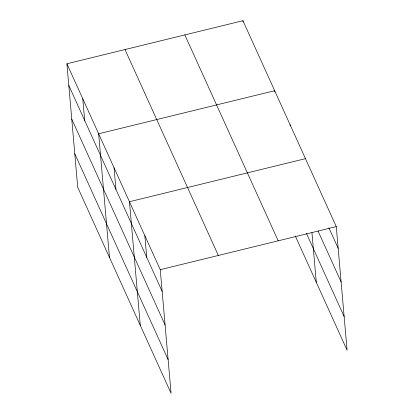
<?xml version="1.0" encoding="UTF-8"?>
<svg xmlns="http://www.w3.org/2000/svg" width="414" height="414" viewBox="0 0 414 414"><rect width="100%" height="100%" fill="white"/><g stroke="black" fill="none" stroke-linecap="round" stroke-linejoin="round"><path stroke-width="0.62" d="M66.913 63.766L160.254 269.674L171.07 393.3L77.728 187.392L66.913 63.766L242.93 20.7L336.271 226.608L347.087 350.234L295.306 236.006M305.47 158.655L129.453 201.727L140.268 325.352M160.254 269.674L336.271 226.608M328.876 227.793L338.171 248.296M318.014 230.971L341.115 281.934M306.438 233.413L344.148 316.591M184.846 34.911L278.187 240.819M124.997 49.556L218.338 255.459M68.807 85.455L162.153 291.363M71.751 119.097L165.093 325M74.784 153.754L168.125 359.662M311.939 232.596L316.286 282.286M290.069 124.681L290.178 125.959M274.777 91.986L274.668 90.707L98.646 133.774L109.462 257.404M242.93 20.7L243.044 21.978M144.853 235.701L146.747 257.389M114.047 167.748L115.946 189.436M82.779 98.77L84.679 120.458"/></g></svg>
